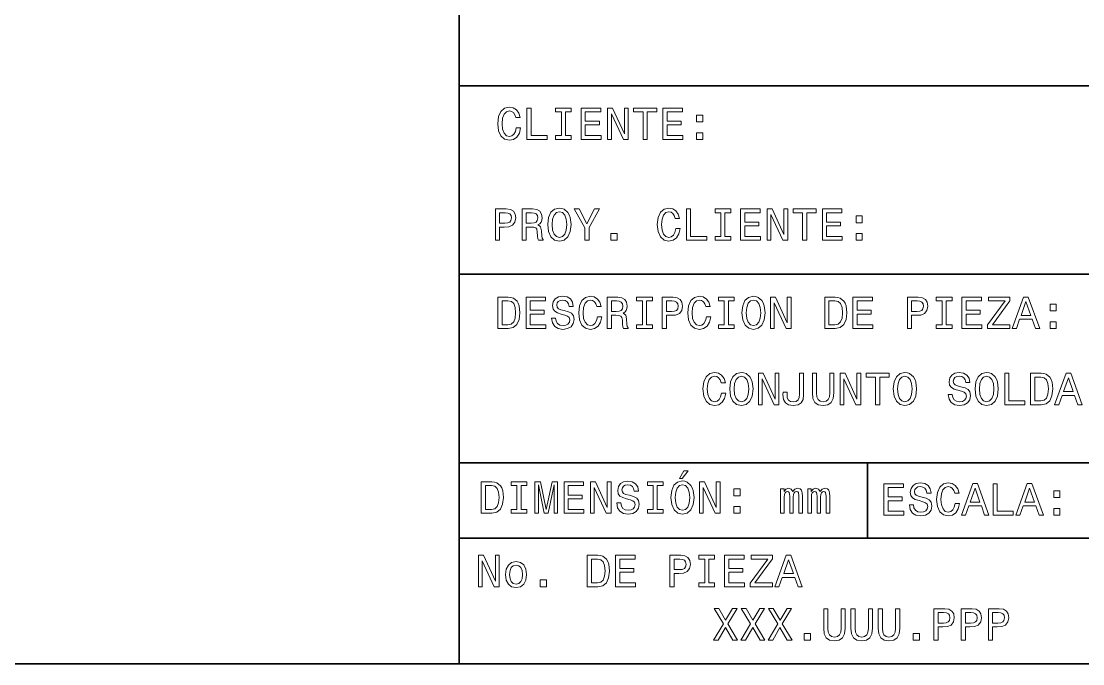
# Model space of a CAD drawing. Extents: x 8 to 588, y 8 to 414.
# Drawn here: x 442.8 to 527.4, y 7.5 to 58.7 of the extents above; entities that cross this region are included whole.
import ezdxf

# ---------------------------------------------------------------- set-up
doc = ezdxf.new("R2010")
doc.units = 0

msp = doc.modelspace()

# ---------------------------------------------------------------- linework, layer by layer
at = {"color": 7, "lineweight": 35}
for p, q in [((477.734131, 413.568542), (477.734131, 7.511779)), ((477.734131, 53.584026), (587.906921, 53.584026)), ((477.734131, 38.560467), (587.906921, 38.560467)), ((477.734131, 23.536909), (587.906921, 23.536909)), ((510.285187, 23.536909), (510.285187, 17.527485)), ((477.734131, 17.527485), (587.906921, 17.527485)), ((587.906921, 7.511779), (7.511779, 7.511779))]:
    msp.add_line(p, q, dxfattribs=at)
at = {"color": 7, "lineweight": 13}
for points in [[(482.274139, 50.239155), (482.201965, 49.936085), (482.082916, 49.719608), (481.916931, 49.586113), (481.722107, 49.542816), (481.487579, 49.607761), (481.303589, 49.802589), (481.180908, 50.12009), (481.141235, 50.560265), (481.180908, 50.996826), (481.299988, 51.317936), (481.483978, 51.512764), (481.722107, 51.581318), (481.895294, 51.545238), (482.043213, 51.444214), (482.158661, 51.281857), (482.238037, 51.058163), (482.580811, 51.058163), (482.472565, 51.400917), (482.284943, 51.66069), (482.028778, 51.823051), (481.722107, 51.880779), (481.339661, 51.790577), (481.047424, 51.538021), (480.859802, 51.123104), (480.794861, 50.560265), (480.859802, 49.997421), (481.047424, 49.582504), (481.339661, 49.32634), (481.722107, 49.23975), (482.057648, 49.3083), (482.328247, 49.499523), (482.51947, 49.813416), (482.620483, 50.239155)], [(483.129211, 49.3083), (484.738373, 49.3083), (484.738373, 49.61137), (483.461151, 49.61137), (483.461151, 51.812225), (483.129211, 51.812225)], [(485.867645, 49.61137), (485.405823, 49.61137), (485.405823, 49.3083), (486.661407, 49.3083), (486.661407, 49.61137), (486.199585, 49.61137), (486.199585, 51.509159), (486.661407, 51.509159), (486.661407, 51.812225), (485.405823, 51.812225), (485.405823, 51.509159), (485.867645, 51.509159)], [(487.447937, 49.3083), (489.035461, 49.3083), (489.035461, 49.61137), (487.779877, 49.61137), (487.779877, 50.45924), (488.898346, 50.45924), (488.898346, 50.758701), (487.779877, 50.758701), (487.779877, 51.509159), (489.006592, 51.509159), (489.006592, 51.812225), (487.447937, 51.812225)], [(489.554993, 49.3083), (489.854462, 49.3083), (489.854462, 51.361229), (490.814178, 49.3083), (491.200226, 49.3083), (491.200226, 51.812225), (490.897156, 51.812225), (490.897156, 49.759296), (489.948273, 51.812225), (489.554993, 51.812225)], [(492.383636, 49.3083), (492.715576, 49.3083), (492.715576, 51.509159), (493.473236, 51.509159), (493.473236, 51.812225), (491.622345, 51.812225), (491.622345, 51.509159), (492.383636, 51.509159)], [(493.963928, 49.3083), (495.551422, 49.3083), (495.551422, 49.61137), (494.295868, 49.61137), (494.295868, 50.45924), (495.414337, 50.45924), (495.414337, 50.758701), (494.295868, 50.758701), (494.295868, 51.509159), (495.522552, 51.509159), (495.522552, 51.812225), (493.963928, 51.812225)], [(496.644653, 50.708191), (497.142548, 50.708191), (497.142548, 51.245777), (496.644653, 51.245777)], [(496.644653, 49.3083), (497.142548, 49.3083), (497.142548, 49.845886), (496.644653, 49.845886)], [(480.611847, 41.268013), (480.943787, 41.268013), (480.943787, 42.325146), (481.311798, 42.325146), (481.683411, 42.343185), (481.979279, 42.469463), (482.170502, 42.714806), (482.235443, 43.050346), (482.184937, 43.36063), (482.040619, 43.587933), (481.80249, 43.725037), (481.477753, 43.771938), (480.611847, 43.771938)], [(481.387573, 43.465263), (481.604034, 43.443615), (481.762787, 43.375065), (481.856598, 43.248783), (481.889069, 43.050346), (481.852997, 42.841084), (481.755585, 42.714806), (481.5896, 42.649864), (481.362305, 42.631824), (480.943787, 42.631824), (480.943787, 43.465263)], [(482.74057, 41.268013), (483.07608, 41.268013), (483.07608, 42.325146), (483.418854, 42.325146), (483.671417, 42.314323), (483.83017, 42.263809), (483.916748, 42.144749), (483.95282, 41.931877), (483.970856, 41.607162), (483.992523, 41.394291), (484.035828, 41.268013), (484.414642, 41.268013), (484.414642, 41.336563), (484.331665, 41.437588), (484.302795, 41.625202), (484.277557, 42.029293), (484.216217, 42.328754), (484.13324, 42.422562), (484.003357, 42.491112), (484.147675, 42.58131), (484.248688, 42.707592), (484.313629, 42.866341), (484.335266, 43.057564), (484.28476, 43.36063), (484.140442, 43.587933), (483.902313, 43.725037), (483.577606, 43.771938), (482.74057, 43.771938)], [(483.483795, 43.465263), (483.703888, 43.443615), (483.859009, 43.375065), (483.956451, 43.248783), (483.988922, 43.050346), (483.95282, 42.841084), (483.855408, 42.714806), (483.689453, 42.649864), (483.462158, 42.631824), (483.07608, 42.631824), (483.07608, 43.465263)], [(484.789886, 42.519978), (484.854828, 41.957134), (485.04245, 41.542217), (485.334686, 41.286053), (485.717133, 41.199463), (486.095947, 41.286053), (486.391815, 41.542217), (486.575806, 41.957134), (486.644379, 42.519978), (486.575806, 43.079212), (486.49646, 43.306511), (486.391815, 43.494125), (486.095947, 43.75029), (485.915558, 43.815235), (485.717133, 43.840492), (485.331085, 43.75029), (485.038818, 43.497734), (484.854828, 43.082817)], [(485.13623, 42.519978), (485.175934, 42.956539), (485.294983, 43.277649), (485.479004, 43.472477), (485.717133, 43.541031), (485.95163, 43.472477), (486.135651, 43.27404), (486.2547, 42.95293), (486.298004, 42.519978), (486.2547, 42.083412), (486.135651, 41.762302), (485.95163, 41.567474), (485.717133, 41.502529), (485.479004, 41.567474), (485.294983, 41.762302), (485.175934, 42.079803)], [(488.076721, 41.268013), (488.076721, 42.281849), (488.899353, 43.775547), (488.524109, 43.775547), (487.907166, 42.588528), (487.28299, 43.775547), (486.882507, 43.775547), (487.74118, 42.260204), (487.74118, 41.268013)], [(494.989594, 42.198868), (494.917419, 41.895798), (494.79837, 41.679321), (494.632416, 41.545826), (494.437561, 41.502529), (494.203064, 41.567474), (494.019043, 41.762302), (493.896362, 42.079803), (493.856689, 42.519978), (493.896362, 42.956539), (494.015442, 43.277649), (494.199432, 43.472477), (494.437561, 43.541031), (494.610748, 43.504951), (494.758667, 43.403927), (494.874146, 43.24157), (494.953522, 43.017876), (495.296265, 43.017876), (495.188019, 43.36063), (495.000427, 43.620403), (494.744263, 43.782764), (494.437561, 43.840492), (494.055115, 43.75029), (493.762878, 43.497734), (493.575256, 43.082817), (493.510315, 42.519978), (493.575256, 41.957134), (493.762878, 41.542217), (494.055115, 41.286053), (494.437561, 41.199463), (494.773102, 41.268013), (495.043701, 41.459236), (495.234924, 41.773129), (495.335968, 42.198868)], [(495.844666, 41.268013), (497.453827, 41.268013), (497.453827, 41.571083), (496.176605, 41.571083), (496.176605, 43.771938), (495.844666, 43.771938)], [(498.58313, 41.571083), (498.121307, 41.571083), (498.121307, 41.268013), (499.376862, 41.268013), (499.376862, 41.571083), (498.915039, 41.571083), (498.915039, 43.468872), (499.376862, 43.468872), (499.376862, 43.771938), (498.121307, 43.771938), (498.121307, 43.468872), (498.58313, 43.468872)], [(500.163422, 41.268013), (501.750916, 41.268013), (501.750916, 41.571083), (500.495331, 41.571083), (500.495331, 42.418953), (501.6138, 42.418953), (501.6138, 42.718414), (500.495331, 42.718414), (500.495331, 43.468872), (501.722046, 43.468872), (501.722046, 43.771938), (500.163422, 43.771938)], [(502.270447, 41.268013), (502.569916, 41.268013), (502.569916, 43.320946), (503.529633, 41.268013), (503.91568, 41.268013), (503.91568, 43.771938), (503.61261, 43.771938), (503.61261, 41.719009), (502.663727, 43.771938), (502.270447, 43.771938)], [(505.099121, 41.268013), (505.43103, 41.268013), (505.43103, 43.468872), (506.188721, 43.468872), (506.188721, 43.771938), (504.33783, 43.771938), (504.33783, 43.468872), (505.099121, 43.468872)], [(506.679382, 41.268013), (508.266907, 41.268013), (508.266907, 41.571083), (507.011322, 41.571083), (507.011322, 42.418953), (508.129791, 42.418953), (508.129791, 42.718414), (507.011322, 42.718414), (507.011322, 43.468872), (508.238037, 43.468872), (508.238037, 43.771938), (506.679382, 43.771938)], [(509.360107, 42.667904), (509.858002, 42.667904), (509.858002, 43.20549), (509.360107, 43.20549)], [(489.812164, 41.268013), (490.310059, 41.268013), (490.310059, 41.805599), (489.812164, 41.805599)], [(509.360107, 41.268013), (509.858002, 41.268013), (509.858002, 41.805599), (509.360107, 41.805599)], [(481.635956, 36.73859), (480.802521, 36.73859), (480.802521, 34.234665), (481.635956, 34.234665), (482.029205, 34.314041), (482.321472, 34.555775), (482.501862, 34.949043), (482.566803, 35.486629), (482.509064, 36.035038), (482.43692, 36.251518), (482.335907, 36.424698), (482.04364, 36.659218), (481.852417, 36.716942)], [(481.610687, 36.439129), (481.884888, 36.38501), (482.07251, 36.219044), (482.184357, 35.923191), (482.220428, 35.486629), (482.180756, 35.064495), (482.068909, 34.768642), (481.877686, 34.591854), (481.610687, 34.534126), (481.138062, 34.534126), (481.138062, 36.439129)], [(483.053864, 34.234665), (484.641388, 34.234665), (484.641388, 34.537735), (483.385803, 34.537735), (483.385803, 35.385605), (484.504272, 35.385605), (484.504272, 35.685066), (483.385803, 35.685066), (483.385803, 36.435524), (484.612518, 36.435524), (484.612518, 36.73859), (483.053864, 36.73859)], [(485.413483, 35.06089), (485.085175, 35.06089), (485.157318, 34.678444), (485.337708, 34.397022), (485.61554, 34.227448), (485.990753, 34.166115), (486.362366, 34.223843), (486.640198, 34.382591), (486.816986, 34.631542), (486.881927, 34.959866), (486.82782, 35.255718), (486.67627, 35.446941), (486.430939, 35.573219), (486.1026, 35.667027), (485.821198, 35.735577), (485.637177, 35.814953), (485.532562, 35.930408), (485.500061, 36.110806), (485.532562, 36.273163), (485.626343, 36.395836), (485.77066, 36.478817), (485.969116, 36.507683), (486.171143, 36.471603), (486.329895, 36.374187), (486.43454, 36.21183), (486.485046, 35.991741), (486.813385, 35.991741), (486.813385, 35.998959), (486.755646, 36.338108), (486.58606, 36.590664), (486.319092, 36.749416), (485.958282, 36.803535), (485.633575, 36.749416), (485.381012, 36.597881), (485.218658, 36.363365), (485.160919, 36.060295), (485.207825, 35.789696), (485.34494, 35.60569), (485.561401, 35.483021), (485.857269, 35.389214), (486.149506, 35.306229), (486.369598, 35.226856), (486.503082, 35.111401), (486.549988, 34.923786), (486.506683, 34.732563), (486.394836, 34.588245), (486.225281, 34.498047), (486.005188, 34.469181), (485.759857, 34.508869), (485.572235, 34.624325), (485.453186, 34.811939)], [(488.740021, 35.16552), (488.667877, 34.86245), (488.548798, 34.645973), (488.382843, 34.512478), (488.188019, 34.469181), (487.953491, 34.534126), (487.76947, 34.728954), (487.64682, 35.046455), (487.607117, 35.486629), (487.64682, 35.923191), (487.765869, 36.244301), (487.94989, 36.439129), (488.188019, 36.507683), (488.361206, 36.471603), (488.509125, 36.370579), (488.624573, 36.208221), (488.703949, 35.984528), (489.046692, 35.984528), (488.938477, 36.327282), (488.750854, 36.587055), (488.49469, 36.749416), (488.188019, 36.807144), (487.805573, 36.716942), (487.513306, 36.464386), (487.325714, 36.049469), (487.260773, 35.486629), (487.325714, 34.923786), (487.513306, 34.508869), (487.805573, 34.252705), (488.188019, 34.166115), (488.52356, 34.234665), (488.794159, 34.425888), (488.985382, 34.73978), (489.086395, 35.16552)], [(489.522949, 34.234665), (489.85849, 34.234665), (489.85849, 35.291798), (490.201263, 35.291798), (490.453796, 35.280975), (490.612549, 35.230461), (490.699158, 35.111401), (490.735229, 34.898529), (490.753265, 34.573814), (490.774933, 34.360943), (490.818207, 34.234665), (491.197052, 34.234665), (491.197052, 34.303215), (491.114075, 34.40424), (491.085205, 34.591854), (491.059937, 34.995945), (490.998627, 35.295406), (490.915619, 35.389214), (490.785736, 35.457764), (490.930054, 35.547962), (491.031097, 35.674244), (491.096039, 35.832993), (491.117676, 36.024216), (491.067169, 36.327282), (490.922852, 36.554585), (490.684723, 36.691689), (490.360016, 36.73859), (489.522949, 36.73859)], [(490.266205, 36.431915), (490.486267, 36.410267), (490.641418, 36.341717), (490.738831, 36.215435), (490.771301, 36.016998), (490.735229, 35.807735), (490.637817, 35.681458), (490.471863, 35.616516), (490.244537, 35.598476), (489.85849, 35.598476), (489.85849, 36.431915)], [(492.333557, 34.537735), (491.871735, 34.537735), (491.871735, 34.234665), (493.127319, 34.234665), (493.127319, 34.537735), (492.665497, 34.537735), (492.665497, 36.435524), (493.127319, 36.435524), (493.127319, 36.73859), (491.871735, 36.73859), (491.871735, 36.435524), (492.333557, 36.435524)], [(493.910248, 34.234665), (494.242157, 34.234665), (494.242157, 35.291798), (494.610168, 35.291798), (494.981812, 35.309837), (495.277649, 35.436115), (495.468872, 35.681458), (495.533813, 36.016998), (495.483307, 36.327282), (495.338989, 36.554585), (495.100861, 36.691689), (494.776154, 36.73859), (493.910248, 36.73859)], [(494.685944, 36.431915), (494.902435, 36.410267), (495.061188, 36.341717), (495.154999, 36.215435), (495.187469, 36.016998), (495.151367, 35.807735), (495.053955, 35.681458), (494.888, 35.616516), (494.660706, 35.598476), (494.242157, 35.598476), (494.242157, 36.431915)], [(497.428009, 35.16552), (497.355835, 34.86245), (497.236786, 34.645973), (497.070801, 34.512478), (496.875977, 34.469181), (496.641479, 34.534126), (496.457458, 34.728954), (496.334778, 35.046455), (496.295105, 35.486629), (496.334778, 35.923191), (496.453857, 36.244301), (496.637848, 36.439129), (496.875977, 36.507683), (497.049164, 36.471603), (497.197083, 36.370579), (497.312561, 36.208221), (497.391907, 35.984528), (497.73468, 35.984528), (497.626434, 36.327282), (497.438812, 36.587055), (497.182648, 36.749416), (496.875977, 36.807144), (496.49353, 36.716942), (496.201294, 36.464386), (496.013672, 36.049469), (495.94873, 35.486629), (496.013672, 34.923786), (496.201294, 34.508869), (496.49353, 34.252705), (496.875977, 34.166115), (497.211517, 34.234665), (497.482117, 34.425888), (497.67334, 34.73978), (497.774353, 35.16552)], [(498.849548, 34.537735), (498.387726, 34.537735), (498.387726, 34.234665), (499.64328, 34.234665), (499.64328, 34.537735), (499.181458, 34.537735), (499.181458, 36.435524), (499.64328, 36.435524), (499.64328, 36.73859), (498.387726, 36.73859), (498.387726, 36.435524), (498.849548, 36.435524)], [(500.260254, 35.486629), (500.325195, 34.923786), (500.512817, 34.508869), (500.805054, 34.252705), (501.1875, 34.166115), (501.566345, 34.252705), (501.862183, 34.508869), (502.046204, 34.923786), (502.114746, 35.486629), (502.046204, 36.045864), (501.966827, 36.273163), (501.862183, 36.460777), (501.566345, 36.716942), (501.385925, 36.781887), (501.1875, 36.807144), (500.801453, 36.716942), (500.509216, 36.464386), (500.325195, 36.049469)], [(500.606628, 35.486629), (500.646301, 35.923191), (500.765381, 36.244301), (500.949371, 36.439129), (501.1875, 36.507683), (501.422028, 36.439129), (501.606018, 36.240692), (501.725098, 35.919582), (501.768372, 35.486629), (501.725098, 35.050064), (501.606018, 34.728954), (501.422028, 34.534126), (501.1875, 34.469181), (500.949371, 34.534126), (500.765381, 34.728954), (500.646301, 35.046455)], [(502.536865, 34.234665), (502.836334, 34.234665), (502.836334, 36.287598), (503.796051, 34.234665), (504.182098, 34.234665), (504.182098, 36.73859), (503.879028, 36.73859), (503.879028, 34.685661), (502.930145, 36.73859), (502.536865, 36.73859)], [(507.69989, 36.73859), (506.866425, 36.73859), (506.866425, 34.234665), (507.69989, 34.234665), (508.09314, 34.314041), (508.385376, 34.555775), (508.565796, 34.949043), (508.630737, 35.486629), (508.572998, 36.035038), (508.500854, 36.251518), (508.399811, 36.424698), (508.107574, 36.659218), (507.916351, 36.716942)], [(507.674622, 36.439129), (507.948822, 36.38501), (508.136444, 36.219044), (508.248291, 35.923191), (508.284363, 35.486629), (508.24469, 35.064495), (508.132843, 34.768642), (507.94162, 34.591854), (507.674622, 34.534126), (507.201965, 34.534126), (507.201965, 36.439129)], [(509.117798, 34.234665), (510.705322, 34.234665), (510.705322, 34.537735), (509.449738, 34.537735), (509.449738, 35.385605), (510.568207, 35.385605), (510.568207, 35.685066), (509.449738, 35.685066), (509.449738, 36.435524), (510.676453, 36.435524), (510.676453, 36.73859), (509.117798, 36.73859)], [(513.458191, 34.234665), (513.7901, 34.234665), (513.7901, 35.291798), (514.158142, 35.291798), (514.529785, 35.309837), (514.825623, 35.436115), (515.016846, 35.681458), (515.081787, 36.016998), (515.03125, 36.327282), (514.886963, 36.554585), (514.648804, 36.691689), (514.324097, 36.73859), (513.458191, 36.73859)], [(514.233887, 36.431915), (514.450378, 36.410267), (514.609131, 36.341717), (514.702942, 36.215435), (514.735413, 36.016998), (514.699341, 35.807735), (514.601929, 35.681458), (514.435913, 35.616516), (514.208618, 35.598476), (513.7901, 35.598476), (513.7901, 36.431915)], [(516.225464, 34.537735), (515.763672, 34.537735), (515.763672, 34.234665), (517.019226, 34.234665), (517.019226, 34.537735), (516.557434, 34.537735), (516.557434, 36.435524), (517.019226, 36.435524), (517.019226, 36.73859), (515.763672, 36.73859), (515.763672, 36.435524), (516.225464, 36.435524)], [(517.805786, 34.234665), (519.393311, 34.234665), (519.393311, 34.537735), (518.137695, 34.537735), (518.137695, 35.385605), (519.256165, 35.385605), (519.256165, 35.685066), (518.137695, 35.685066), (518.137695, 36.435524), (519.364441, 36.435524), (519.364441, 36.73859), (517.805786, 36.73859)], [(519.837036, 34.234665), (521.63385, 34.234665), (521.63385, 34.537735), (520.233948, 34.537735), (521.63385, 36.453564), (521.63385, 36.73859), (519.934448, 36.73859), (519.934448, 36.435524), (521.258606, 36.435524), (519.837036, 34.5233)], [(521.810608, 34.234665), (522.142578, 34.234665), (522.405945, 34.970688), (523.405334, 34.970688), (523.668701, 34.234665), (524.007874, 34.234665), (523.091431, 36.742199), (522.72345, 36.742199)], [(522.521362, 35.277367), (522.907471, 36.381401), (523.293518, 35.277367)], [(524.830505, 35.634556), (525.328369, 35.634556), (525.328369, 36.172142), (524.830505, 36.172142)], [(524.830505, 34.234665), (525.328369, 34.234665), (525.328369, 34.772251), (524.830505, 34.772251)], [(498.638367, 29.093485), (498.566193, 28.790415), (498.447144, 28.573938), (498.281158, 28.440443), (498.086334, 28.397148), (497.851807, 28.462091), (497.667816, 28.656921), (497.545135, 28.974422), (497.505463, 29.414593), (497.545135, 29.851156), (497.664215, 30.172266), (497.848206, 30.367096), (498.086334, 30.435646), (498.259521, 30.399567), (498.40744, 30.298544), (498.522888, 30.136187), (498.602264, 29.912493), (498.945038, 29.912493), (498.836792, 30.255249), (498.64917, 30.515022), (498.393005, 30.67738), (498.086334, 30.735107), (497.703888, 30.644909), (497.411652, 30.392351), (497.22403, 29.977436), (497.159088, 29.414593), (497.22403, 28.851751), (497.411652, 28.436836), (497.703888, 28.18067), (498.086334, 28.094078), (498.421875, 28.16263), (498.692474, 28.353851), (498.883698, 28.667746), (498.984711, 29.093485)], [(499.298615, 29.414593), (499.363556, 28.851751), (499.551178, 28.436836), (499.843414, 28.18067), (500.225861, 28.094078), (500.604706, 28.18067), (500.900543, 28.436836), (501.084564, 28.851751), (501.153107, 29.414593), (501.084564, 29.973827), (501.005188, 30.20113), (500.900543, 30.388744), (500.604706, 30.644909), (500.424286, 30.709852), (500.225861, 30.735107), (499.839813, 30.644909), (499.547546, 30.392351), (499.363556, 29.977436)], [(501.575226, 28.16263), (501.874695, 28.16263), (501.874695, 30.215561), (502.834412, 28.16263), (503.220459, 28.16263), (503.220459, 30.666557), (502.917389, 30.666557), (502.917389, 28.613625), (501.968506, 30.666557), (501.575226, 30.666557)], [(504.85849, 28.992462), (504.833221, 28.725471), (504.757446, 28.541466), (504.602325, 28.429619), (504.364197, 28.397148), (504.129669, 28.429619), (503.974518, 28.53425), (503.884338, 28.718256), (503.85907, 28.985245), (503.866302, 29.165644), (503.541565, 29.165644), (503.534363, 28.981638), (503.577667, 28.581154), (503.725586, 28.303341), (503.98175, 28.148199), (504.360596, 28.094078), (504.735809, 28.148199), (504.991974, 28.303341), (505.139893, 28.577545), (505.186798, 28.978029), (505.186798, 30.666557), (504.85849, 30.666557)], [(505.879547, 29.115131), (505.930054, 28.664137), (506.088806, 28.343029), (506.355774, 28.159021), (506.741852, 28.094078), (507.124268, 28.159021), (507.391266, 28.343029), (507.550018, 28.660528), (507.604126, 29.115131), (507.604126, 30.666557), (507.268585, 30.666557), (507.268585, 29.097092), (507.236115, 28.790415), (507.138702, 28.57033), (506.972748, 28.440443), (506.741852, 28.397148), (506.503723, 28.440443), (506.337738, 28.57033), (506.240326, 28.786808), (506.211456, 29.097092), (506.211456, 30.666557), (505.879547, 30.666557)], [(508.091217, 28.16263), (508.390686, 28.16263), (508.390686, 30.215561), (509.350403, 28.16263), (509.73645, 28.16263), (509.73645, 30.666557), (509.43338, 30.666557), (509.43338, 28.613625), (508.484497, 30.666557), (508.091217, 30.666557)], [(510.919861, 28.16263), (511.251801, 28.16263), (511.251801, 30.363487), (512.00946, 30.363487), (512.00946, 30.666557), (510.158569, 30.666557), (510.158569, 30.363487), (510.919861, 30.363487)], [(512.330566, 29.414593), (512.395508, 28.851751), (512.58313, 28.436836), (512.875366, 28.18067), (513.257812, 28.094078), (513.636658, 28.18067), (513.932495, 28.436836), (514.116516, 28.851751), (514.185059, 29.414593), (514.116516, 29.973827), (514.037109, 30.20113), (513.932495, 30.388744), (513.636658, 30.644909), (513.456238, 30.709852), (513.257812, 30.735107), (512.871765, 30.644909), (512.579529, 30.392351), (512.395508, 29.977436)], [(517.031738, 28.988853), (516.70343, 28.988853), (516.775574, 28.606409), (516.955994, 28.324989), (517.233765, 28.155415), (517.609009, 28.094078), (517.980652, 28.151806), (518.258484, 28.310556), (518.435242, 28.559505), (518.500183, 28.887831), (518.446045, 29.183683), (518.294556, 29.374907), (518.049194, 29.501184), (517.720886, 29.594992), (517.439453, 29.663544), (517.255432, 29.742918), (517.150818, 29.858372), (517.118347, 30.038771), (517.150818, 30.20113), (517.244629, 30.323799), (517.388916, 30.406784), (517.587402, 30.435646), (517.789429, 30.399567), (517.948181, 30.302153), (518.052795, 30.139793), (518.103333, 29.919708), (518.431641, 29.919708), (518.431641, 29.926924), (518.373901, 30.266073), (518.204346, 30.518631), (517.937378, 30.67738), (517.576538, 30.731501), (517.251831, 30.67738), (516.999268, 30.525846), (516.836914, 30.291328), (516.779175, 29.98826), (516.826111, 29.717663), (516.963196, 29.533657), (517.179688, 29.410986), (517.475525, 29.317179), (517.767761, 29.234196), (517.987854, 29.154819), (518.121338, 29.039366), (518.168274, 28.851751), (518.124939, 28.660528), (518.013123, 28.516211), (517.843567, 28.426012), (517.623474, 28.397148), (517.378113, 28.436836), (517.190491, 28.55229), (517.071411, 28.739904)], [(518.846558, 29.414593), (518.911499, 28.851751), (519.099121, 28.436836), (519.391357, 28.18067), (519.773804, 28.094078), (520.152649, 28.18067), (520.448486, 28.436836), (520.632507, 28.851751), (520.70105, 29.414593), (520.632507, 29.973827), (520.553101, 30.20113), (520.448486, 30.388744), (520.152649, 30.644909), (519.972229, 30.709852), (519.773804, 30.735107), (519.387756, 30.644909), (519.09552, 30.392351), (518.911499, 29.977436)], [(521.213379, 28.16263), (522.82251, 28.16263), (522.82251, 28.465698), (521.545288, 28.465698), (521.545288, 30.666557), (521.213379, 30.666557)], [(524.114197, 30.666557), (523.280762, 30.666557), (523.280762, 28.16263), (524.114197, 28.16263), (524.507446, 28.242004), (524.799683, 28.483738), (524.980103, 28.877007), (525.045044, 29.414593), (524.987305, 29.963003), (524.915161, 30.179482), (524.814148, 30.352663), (524.521912, 30.587181), (524.330688, 30.644909)], [(525.192993, 28.16263), (525.524902, 28.16263), (525.788269, 28.898655), (526.787659, 28.898655), (527.051086, 28.16263), (527.390198, 28.16263), (526.473816, 30.670164), (526.105774, 30.670164)], [(499.644958, 29.414593), (499.684662, 29.851156), (499.803711, 30.172266), (499.987732, 30.367096), (500.225861, 30.435646), (500.460388, 30.367096), (500.644379, 30.168657), (500.763428, 29.847549), (500.806732, 29.414593), (500.763428, 28.978029), (500.644379, 28.656921), (500.460388, 28.462091), (500.225861, 28.397148), (499.987732, 28.462091), (499.803711, 28.656921), (499.684662, 28.974422)], [(512.676941, 29.414593), (512.716614, 29.851156), (512.835693, 30.172266), (513.019714, 30.367096), (513.257812, 30.435646), (513.49231, 30.367096), (513.676331, 30.168657), (513.79541, 29.847549), (513.838684, 29.414593), (513.79541, 28.978029), (513.676331, 28.656921), (513.49231, 28.462091), (513.257812, 28.397148), (513.019714, 28.462091), (512.835693, 28.656921), (512.716614, 28.974422)], [(519.192932, 29.414593), (519.232605, 29.851156), (519.351685, 30.172266), (519.535706, 30.367096), (519.773804, 30.435646), (520.008301, 30.367096), (520.192322, 30.168657), (520.311401, 29.847549), (520.354675, 29.414593), (520.311401, 28.978029), (520.192322, 28.656921), (520.008301, 28.462091), (519.773804, 28.397148), (519.535706, 28.462091), (519.351685, 28.656921), (519.232605, 28.974422)], [(524.088928, 30.367096), (524.363159, 30.312977), (524.55072, 30.147009), (524.662598, 29.851156), (524.698669, 29.414593), (524.658997, 28.992462), (524.547119, 28.696609), (524.355896, 28.519819), (524.088928, 28.462091), (523.616272, 28.462091), (523.616272, 30.367096)], [(525.903748, 29.205332), (526.289795, 30.309368), (526.675842, 29.205332)], [(495.277496, 22.276129), (495.490356, 22.276129), (495.991852, 22.889482), (495.638275, 22.889482)], [(480.318878, 22.012749), (479.485443, 22.012749), (479.485443, 19.508821), (480.318878, 19.508821), (480.712128, 19.588196), (481.004395, 19.829929), (481.184784, 20.223198), (481.249725, 20.760784), (481.191986, 21.309195), (481.119843, 21.525673), (481.018829, 21.698854), (480.726562, 21.933372), (480.535339, 21.9911)], [(482.328491, 19.81189), (481.866699, 19.81189), (481.866699, 19.508821), (483.122253, 19.508821), (483.122253, 19.81189), (482.660431, 19.81189), (482.660431, 21.709679), (483.122253, 21.709679), (483.122253, 22.012749), (481.866699, 22.012749), (481.866699, 21.709679), (482.328491, 21.709679)], [(483.764465, 19.508821), (484.042297, 19.508821), (484.042297, 21.781837), (484.511322, 19.508821), (484.821594, 19.508821), (485.287048, 21.781837), (485.287048, 19.508821), (485.568451, 19.508821), (485.568451, 22.012749), (485.128296, 22.012749), (484.666473, 19.804674), (484.208252, 22.012749), (483.764465, 22.012749)], [(486.08078, 19.508821), (487.668304, 19.508821), (487.668304, 19.81189), (486.41272, 19.81189), (486.41272, 20.659761), (487.531189, 20.659761), (487.531189, 20.959223), (486.41272, 20.959223), (486.41272, 21.709679), (487.639435, 21.709679), (487.639435, 22.012749), (486.08078, 22.012749)], [(488.187836, 19.508821), (488.487305, 19.508821), (488.487305, 21.561752), (489.447021, 19.508821), (489.833069, 19.508821), (489.833069, 22.012749), (489.529999, 22.012749), (489.529999, 19.959816), (488.581116, 22.012749), (488.187836, 22.012749)], [(490.612396, 20.335045), (490.284058, 20.335045), (490.356232, 19.9526), (490.536621, 19.671181), (490.814423, 19.501606), (491.189667, 19.440269), (491.561279, 19.497997), (491.839111, 19.656748), (492.0159, 19.905697), (492.080841, 20.234022), (492.026703, 20.529875), (491.875183, 20.721098), (491.629822, 20.847376), (491.301514, 20.941183), (491.020081, 21.009735), (490.83609, 21.089109), (490.731445, 21.204563), (490.698975, 21.384962), (490.731445, 21.547321), (490.825256, 21.669991), (490.969574, 21.752975), (491.16803, 21.781837), (491.370056, 21.745758), (491.528809, 21.648344), (491.633453, 21.485985), (491.68396, 21.2659), (492.012268, 21.2659), (492.012268, 21.273115), (491.954559, 21.612265), (491.784973, 21.864822), (491.517975, 22.023571), (491.157196, 22.077692), (490.832458, 22.023571), (490.579926, 21.872038), (490.417572, 21.63752), (490.359833, 21.334452), (490.406738, 21.063854), (490.543823, 20.879848), (490.760315, 20.757177), (491.056152, 20.66337), (491.348419, 20.580387), (491.568512, 20.501011), (491.701996, 20.385557), (491.748901, 20.197943), (491.705597, 20.00672), (491.59375, 19.862402), (491.424194, 19.772203), (491.204102, 19.74334), (490.95874, 19.783028), (490.771149, 19.898481), (490.652069, 20.086096)], [(493.188477, 19.81189), (492.726654, 19.81189), (492.726654, 19.508821), (493.982239, 19.508821), (493.982239, 19.81189), (493.520416, 19.81189), (493.520416, 21.709679), (493.982239, 21.709679), (493.982239, 22.012749), (492.726654, 22.012749), (492.726654, 21.709679), (493.188477, 21.709679)], [(494.599182, 20.760784), (494.664124, 20.197943), (494.851746, 19.783028), (495.143982, 19.526861), (495.526428, 19.440269), (495.905273, 19.526861), (496.201111, 19.783028), (496.385132, 20.197943), (496.453674, 20.760784), (496.385132, 21.320019), (496.305756, 21.547321), (496.201111, 21.734936), (495.905273, 21.9911), (495.724884, 22.056044), (495.526428, 22.081299), (495.140381, 21.9911), (494.848145, 21.738543), (494.664124, 21.323627)], [(496.875824, 19.508821), (497.175262, 19.508821), (497.175262, 21.561752), (498.134979, 19.508821), (498.521057, 19.508821), (498.521057, 22.012749), (498.217987, 22.012749), (498.217987, 19.959816), (497.269073, 22.012749), (496.875824, 22.012749)], [(480.29361, 21.713287), (480.56781, 21.659168), (480.755432, 21.4932), (480.867279, 21.197348), (480.903351, 20.760784), (480.863678, 20.338654), (480.751831, 20.042801), (480.560608, 19.866011), (480.29361, 19.808283), (479.820984, 19.808283), (479.820984, 21.713287)], [(494.945557, 20.760784), (494.985229, 21.197348), (495.104309, 21.518457), (495.2883, 21.713287), (495.526428, 21.781837), (495.760956, 21.713287), (495.944946, 21.514849), (496.064026, 21.193741), (496.1073, 20.760784), (496.064026, 20.324221), (495.944946, 20.003113), (495.760956, 19.808283), (495.526428, 19.74334), (495.2883, 19.808283), (495.104309, 20.003113), (494.985229, 20.320614)], [(499.62146, 20.90871), (500.119385, 20.90871), (500.119385, 21.446297), (499.62146, 21.446297)], [(503.341278, 19.508821), (503.633545, 19.508821), (503.633545, 20.804081), (503.651581, 20.998911), (503.705688, 21.139622), (503.788666, 21.222605), (503.896912, 21.255075), (503.98349, 21.226212), (504.041229, 21.154053), (504.070099, 21.031382), (504.080933, 20.869024), (504.080933, 19.508821), (504.355133, 19.508821), (504.355133, 20.804081), (504.373169, 20.995302), (504.427277, 21.136013), (504.513885, 21.222605), (504.622101, 21.255075), (504.70871, 21.226212), (504.766418, 21.154053), (504.802521, 20.869024), (504.802521, 19.508821), (505.094757, 19.508821), (505.094757, 20.847376), (505.076721, 21.125189), (505.018982, 21.338058), (504.903534, 21.467945), (504.715912, 21.514849), (504.49585, 21.44269), (504.326263, 21.233427), (504.192749, 21.439081), (503.969055, 21.514849), (503.763428, 21.44269), (503.622711, 21.240644), (503.622711, 21.446297), (503.341278, 21.446297)], [(505.513275, 19.508821), (505.805511, 19.508821), (505.805511, 20.804081), (505.823578, 20.998911), (505.877686, 21.139622), (505.960663, 21.222605), (506.068909, 21.255075), (506.155487, 21.226212), (506.213226, 21.154053), (506.242096, 21.031382), (506.252899, 20.869024), (506.252899, 19.508821), (506.52713, 19.508821), (506.52713, 20.804081), (506.545166, 20.995302), (506.599274, 21.136013), (506.685852, 21.222605), (506.794098, 21.255075), (506.880707, 21.226212), (506.938416, 21.154053), (506.974518, 20.869024), (506.974518, 19.508821), (507.266754, 19.508821), (507.266754, 20.847376), (507.248718, 21.125189), (507.190979, 21.338058), (507.075531, 21.467945), (506.887909, 21.514849), (506.667816, 21.44269), (506.49826, 21.233427), (506.364746, 21.439081), (506.141052, 21.514849), (505.935425, 21.44269), (505.794708, 21.240644), (505.794708, 21.446297), (505.513275, 21.446297)], [(511.580048, 19.36134), (513.167542, 19.36134), (513.167542, 19.664408), (511.911957, 19.664408), (511.911957, 20.51228), (513.030457, 20.51228), (513.030457, 20.811741), (511.911957, 20.811741), (511.911957, 21.562197), (513.138672, 21.562197), (513.138672, 21.865267), (511.580048, 21.865267)], [(513.939636, 20.187563), (513.611328, 20.187563), (513.683472, 19.805119), (513.863892, 19.523699), (514.141663, 19.354124), (514.516907, 19.292788), (514.88855, 19.350515), (515.166321, 19.509266), (515.34314, 19.758215), (515.408081, 20.08654), (515.353943, 20.382393), (515.202454, 20.573616), (514.957092, 20.699894), (514.628784, 20.793701), (514.347351, 20.862251), (514.16333, 20.941628), (514.058716, 21.057083), (514.026245, 21.23748), (514.058716, 21.399839), (514.152527, 21.522509), (514.296814, 21.605492), (514.495239, 21.634356), (514.697327, 21.598276), (514.856079, 21.500862), (514.960693, 21.338503), (515.01123, 21.118418), (515.339539, 21.118418), (515.339539, 21.125633), (515.281799, 21.464783), (515.112244, 21.717339), (514.845215, 21.876089), (514.484436, 21.93021), (514.159729, 21.876089), (513.907166, 21.724556), (513.744812, 21.490038), (513.687073, 21.18697), (513.734009, 20.916372), (513.871094, 20.732365), (514.087585, 20.609695), (514.383423, 20.515888), (514.675659, 20.432905), (514.895752, 20.353529), (515.029236, 20.238075), (515.076172, 20.050461), (515.032837, 19.859238), (514.921021, 19.71492), (514.751404, 19.624722), (514.531372, 19.595858), (514.286011, 19.635544), (514.098389, 19.750999), (513.979309, 19.938614)], [(517.266174, 20.292194), (517.194031, 19.989124), (517.074951, 19.772648), (516.908997, 19.639153), (516.714172, 19.595858), (516.479675, 19.660801), (516.295654, 19.855631), (516.172974, 20.173132), (516.133301, 20.613302), (516.172974, 21.049866), (516.292053, 21.370975), (516.476013, 21.565805), (516.714172, 21.634356), (516.887329, 21.598276), (517.035278, 21.497253), (517.150757, 21.334896), (517.230103, 21.111202), (517.572876, 21.111202), (517.4646, 21.453959), (517.276978, 21.713732), (517.020813, 21.876089), (516.714172, 21.933817), (516.331726, 21.843618), (516.03949, 21.591061), (515.851868, 21.176146), (515.786926, 20.613302), (515.851868, 20.050461), (516.03949, 19.635544), (516.331726, 19.379379), (516.714172, 19.292788), (517.049683, 19.36134), (517.320312, 19.552561), (517.511536, 19.866455), (517.612549, 20.292194)], [(517.756897, 19.36134), (518.088806, 19.36134), (518.352173, 20.097364), (519.351562, 20.097364), (519.61499, 19.36134), (519.954102, 19.36134), (519.03772, 21.868874), (518.669678, 21.868874)], [(518.467651, 20.404041), (518.853699, 21.508078), (519.239746, 20.404041)], [(520.293274, 19.36134), (521.902405, 19.36134), (521.902405, 19.664408), (520.625183, 19.664408), (520.625183, 21.865267), (520.293274, 21.865267)], [(522.10083, 19.36134), (522.4328, 19.36134), (522.696167, 20.097364), (523.695557, 20.097364), (523.958984, 19.36134), (524.298096, 19.36134), (523.381653, 21.868874), (523.013672, 21.868874)], [(522.811646, 20.404041), (523.197693, 21.508078), (523.58374, 20.404041)], [(525.120728, 20.761229), (525.618591, 20.761229), (525.618591, 21.298817), (525.120728, 21.298817)], [(499.62146, 19.508821), (500.119385, 19.508821), (500.119385, 20.046408), (499.62146, 20.046408)], [(525.120728, 19.36134), (525.618591, 19.36134), (525.618591, 19.898926), (525.120728, 19.898926)], [(479.264496, 13.652389), (479.563965, 13.652389), (479.563965, 15.705319), (480.523682, 13.652389), (480.909729, 13.652389), (480.909729, 16.156315), (480.606659, 16.156315), (480.606659, 14.103384), (479.657776, 16.156315), (479.264496, 16.156315)], [(488.771484, 16.156315), (487.938049, 16.156315), (487.938049, 13.652389), (488.771484, 13.652389), (489.164764, 13.731764), (489.457001, 13.973497), (489.63739, 14.366765), (489.702362, 14.904352), (489.644623, 15.452763), (489.572449, 15.66924), (489.471436, 15.842422), (489.179199, 16.076941), (488.987976, 16.134666)], [(490.189423, 13.652389), (491.776917, 13.652389), (491.776917, 13.955458), (490.521362, 13.955458), (490.521362, 14.803329), (491.639832, 14.803329), (491.639832, 15.10279), (490.521362, 15.10279), (490.521362, 15.853246), (491.748077, 15.853246), (491.748077, 16.156315), (490.189423, 16.156315)], [(494.529816, 13.652389), (494.861725, 13.652389), (494.861725, 14.709522), (495.229736, 14.709522), (495.601379, 14.727562), (495.897217, 14.85384), (496.08844, 15.099182), (496.153381, 15.434722), (496.102875, 15.745008), (495.958557, 15.972309), (495.720428, 16.109411), (495.395721, 16.156315), (494.529816, 16.156315)], [(497.297119, 13.955458), (496.835297, 13.955458), (496.835297, 13.652389), (498.090851, 13.652389), (498.090851, 13.955458), (497.629028, 13.955458), (497.629028, 15.853246), (498.090851, 15.853246), (498.090851, 16.156315), (496.835297, 16.156315), (496.835297, 15.853246), (497.297119, 15.853246)], [(498.877411, 13.652389), (500.464905, 13.652389), (500.464905, 13.955458), (499.20932, 13.955458), (499.20932, 14.803329), (500.327789, 14.803329), (500.327789, 15.10279), (499.20932, 15.10279), (499.20932, 15.853246), (500.436035, 15.853246), (500.436035, 16.156315), (498.877411, 16.156315)], [(500.908691, 13.652389), (502.705444, 13.652389), (502.705444, 13.955458), (501.305573, 13.955458), (502.705444, 15.871286), (502.705444, 16.156315), (501.006104, 16.156315), (501.006104, 15.853246), (502.330231, 15.853246), (500.908691, 13.941026)], [(502.882233, 13.652389), (503.214172, 13.652389), (503.477539, 14.388413), (504.476959, 14.388413), (504.740326, 13.652389), (505.079498, 13.652389), (504.163055, 16.159924), (503.795044, 16.159924)], [(481.418457, 14.619323), (481.476196, 14.179152), (481.642151, 13.854435), (481.905548, 13.652389), (482.259125, 13.583838), (482.6091, 13.652389), (482.872467, 13.850826), (483.038452, 14.175543), (483.099762, 14.619323), (483.038452, 15.059494), (482.872467, 15.387819), (482.6091, 15.586257), (482.259125, 15.658416), (481.905548, 15.586257), (481.642151, 15.384211), (481.476196, 15.059494)], [(481.743195, 14.622931), (481.775665, 14.947647), (481.876678, 15.182165), (482.039032, 15.326484), (482.259125, 15.376995), (482.475586, 15.326484), (482.63797, 15.185773), (482.738983, 14.947647), (482.775055, 14.622931), (482.738983, 14.294606), (482.63797, 14.05648), (482.475586, 13.912162), (482.259125, 13.865258), (482.039032, 13.912162), (481.876678, 14.05648), (481.775665, 14.294606)], [(488.746246, 15.856853), (489.020447, 15.802734), (489.208069, 15.636768), (489.319916, 15.340916), (489.355988, 14.904352), (489.316284, 14.48222), (489.204437, 14.186367), (489.013214, 14.009577), (488.746246, 13.95185), (488.27359, 13.95185), (488.27359, 15.856853)], [(495.305511, 15.849638), (495.522003, 15.827991), (495.680756, 15.759439), (495.774536, 15.633161), (495.807007, 15.434722), (495.770935, 15.22546), (495.673523, 15.099182), (495.507568, 15.034239), (495.280273, 15.016199), (494.861725, 15.016199), (494.861725, 15.849638)], [(503.593018, 14.69509), (503.979065, 15.799127), (504.365112, 14.69509)], [(484.182159, 13.652389), (484.680054, 13.652389), (484.680054, 14.189975), (484.182159, 14.189975)], [(498.00177, 9.397548), (498.380615, 9.397548), (498.954285, 10.411386), (499.538757, 9.397548), (499.921204, 9.397548), (499.138275, 10.685591), (499.881531, 11.905082), (499.51712, 11.905082), (498.965088, 10.977836), (498.42392, 11.905082), (498.045074, 11.905082), (498.784698, 10.681983)], [(500.173767, 9.397548), (500.552612, 9.397548), (501.126282, 10.411386), (501.710754, 9.397548), (502.093201, 9.397548), (501.310272, 10.685591), (502.053528, 11.905082), (501.689117, 11.905082), (501.137085, 10.977836), (500.595886, 11.905082), (500.217072, 11.905082), (500.956696, 10.681983)], [(502.345764, 9.397548), (502.724609, 9.397548), (503.298279, 10.411386), (503.882751, 9.397548), (504.265198, 9.397548), (503.482269, 10.685591), (504.225525, 11.905082), (503.861115, 11.905082), (503.309082, 10.977836), (502.767883, 11.905082), (502.389069, 11.905082), (503.128693, 10.681983)], [(506.783569, 10.35005), (506.834076, 9.899055), (506.992828, 9.577946), (507.259796, 9.39394), (507.645874, 9.328997), (508.02829, 9.39394), (508.295288, 9.577946), (508.454041, 9.895447), (508.508148, 10.35005), (508.508148, 11.901474), (508.172607, 11.901474), (508.172607, 10.33201), (508.140137, 10.025333), (508.042725, 9.805247), (507.87677, 9.675361), (507.645874, 9.632066), (507.407745, 9.675361), (507.24176, 9.805247), (507.144348, 10.021726), (507.115479, 10.33201), (507.115479, 11.901474), (506.783569, 11.901474)], [(508.955536, 10.35005), (509.006073, 9.899055), (509.164825, 9.577946), (509.431793, 9.39394), (509.817841, 9.328997), (510.200287, 9.39394), (510.467285, 9.577946), (510.626038, 9.895447), (510.680145, 10.35005), (510.680145, 11.901474), (510.344604, 11.901474), (510.344604, 10.33201), (510.312134, 10.025333), (510.214722, 9.805247), (510.048767, 9.675361), (509.817841, 9.632066), (509.579712, 9.675361), (509.413757, 9.805247), (509.316345, 10.021726), (509.287476, 10.33201), (509.287476, 11.901474), (508.955536, 11.901474)], [(511.127533, 10.35005), (511.17804, 9.899055), (511.336792, 9.577946), (511.60379, 9.39394), (511.989838, 9.328997), (512.372314, 9.39394), (512.639282, 9.577946), (512.798035, 9.895447), (512.852173, 10.35005), (512.852173, 11.901474), (512.516602, 11.901474), (512.516602, 10.33201), (512.484131, 10.025333), (512.386719, 9.805247), (512.220764, 9.675361), (511.989838, 9.632066), (511.751709, 9.675361), (511.585754, 9.805247), (511.488342, 10.021726), (511.459473, 10.33201), (511.459473, 11.901474), (511.127533, 11.901474)], [(515.572571, 9.397548), (515.90448, 9.397548), (515.90448, 10.454681), (516.272522, 10.454681), (516.644104, 10.472721), (516.940002, 10.598999), (517.131226, 10.844341), (517.196167, 11.179881), (517.14563, 11.490167), (517.001282, 11.717468), (516.763184, 11.85457), (516.438477, 11.901474), (515.572571, 11.901474)], [(517.744568, 9.397548), (518.076477, 9.397548), (518.076477, 10.454681), (518.444519, 10.454681), (518.816101, 10.472721), (519.111938, 10.598999), (519.303162, 10.844341), (519.368164, 11.179881), (519.317627, 11.490167), (519.173279, 11.717468), (518.935181, 11.85457), (518.610474, 11.901474), (517.744568, 11.901474)], [(519.916565, 9.397548), (520.248474, 9.397548), (520.248474, 10.454681), (520.616516, 10.454681), (520.988098, 10.472721), (521.283936, 10.598999), (521.475159, 10.844341), (521.5401, 11.179881), (521.489624, 11.490167), (521.345276, 11.717468), (521.107178, 11.85457), (520.782471, 11.901474), (519.916565, 11.901474)], [(516.348267, 11.594797), (516.564758, 11.57315), (516.723511, 11.504599), (516.817322, 11.37832), (516.849792, 11.179881), (516.813721, 10.970619), (516.716309, 10.844341), (516.550293, 10.779398), (516.322998, 10.761358), (515.90448, 10.761358), (515.90448, 11.594797)], [(518.520264, 11.594797), (518.736755, 11.57315), (518.895508, 11.504599), (518.989319, 11.37832), (519.02179, 11.179881), (518.985718, 10.970619), (518.888306, 10.844341), (518.72229, 10.779398), (518.494995, 10.761358), (518.076477, 10.761358), (518.076477, 11.594797)], [(520.692261, 11.594797), (520.908752, 11.57315), (521.067505, 11.504599), (521.161316, 11.37832), (521.193787, 11.179881), (521.157654, 10.970619), (521.060242, 10.844341), (520.894287, 10.779398), (520.666992, 10.761358), (520.248474, 10.761358), (520.248474, 11.594797)], [(505.224915, 9.397548), (505.722809, 9.397548), (505.722809, 9.935134), (505.224915, 9.935134)], [(513.912903, 9.397548), (514.410767, 9.397548), (514.410767, 9.935134), (513.912903, 9.935134)]]:
    msp.add_lwpolyline(points, close=True, dxfattribs=at)

doc.saveas('drawing.dxf')
